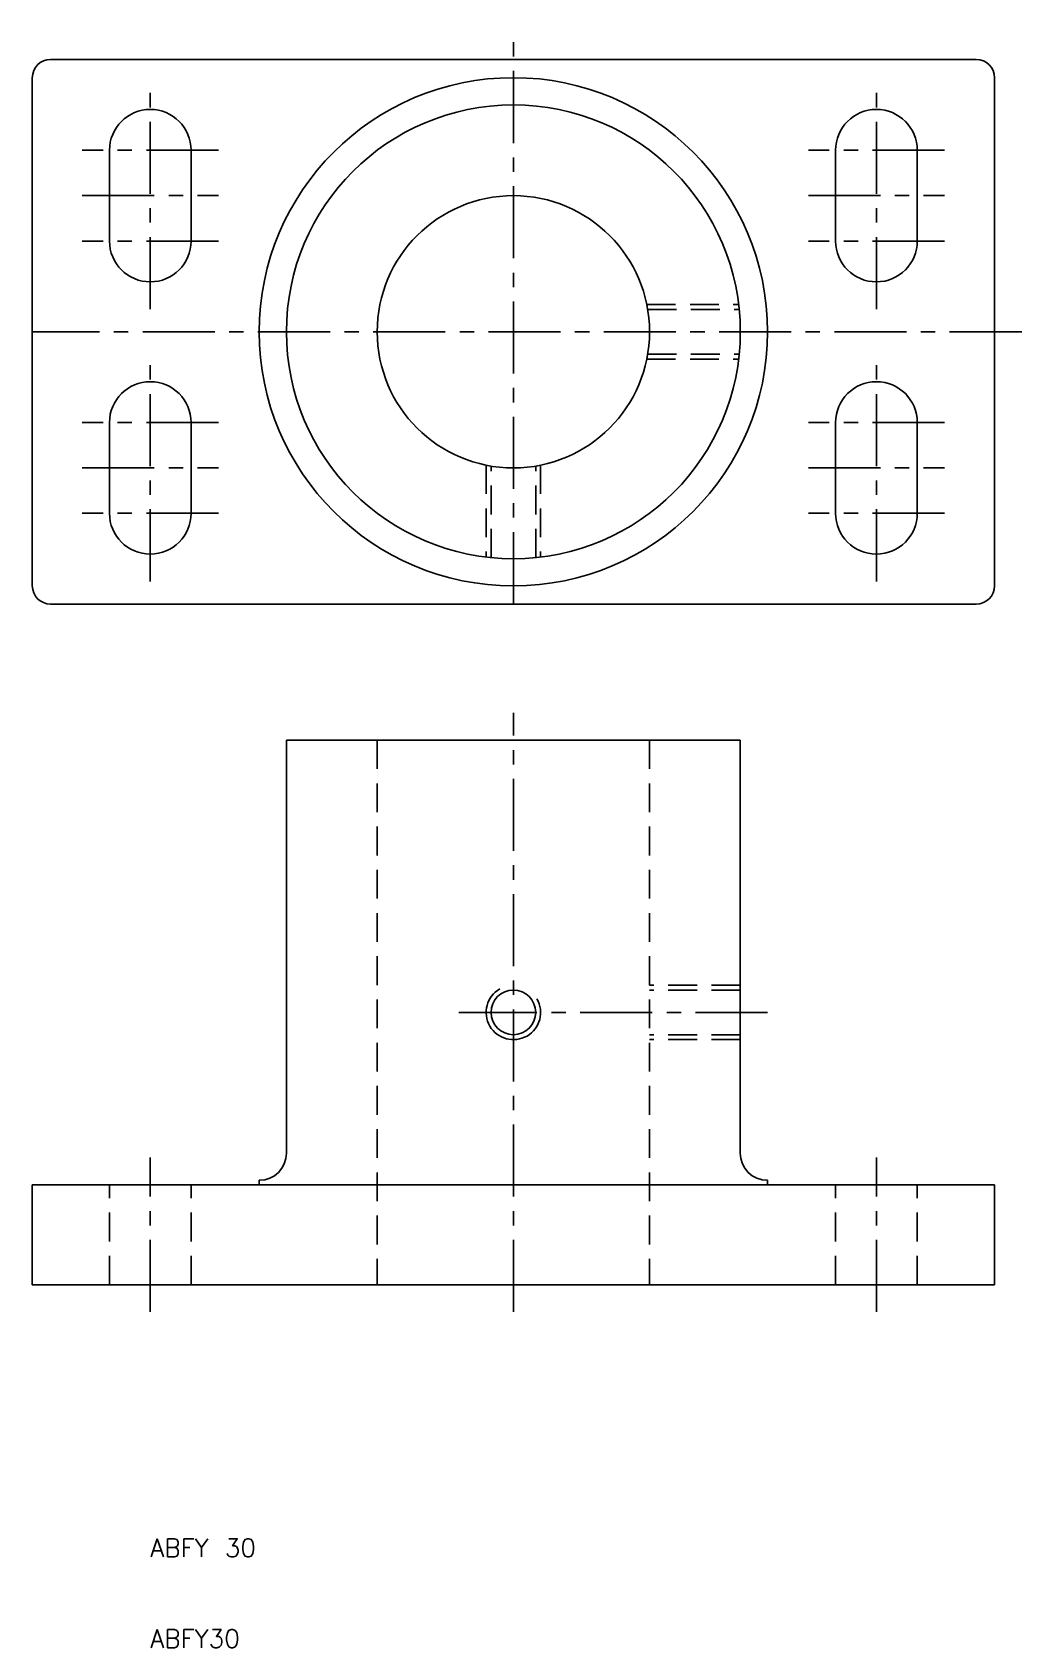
# Model space of a CAD drawing. Extents: x -3 to 106, y 10 to 188.
import ezdxf

# ---------------------------------------------------------------- set-up
doc = ezdxf.new("R2010")
doc.units = 0
doc.header["$LTSCALE"] = 0.25
doc.linetypes.add('CENTER', pattern=[50.8, 31.75, -6.35, 6.35, -6.35])
doc.linetypes.add('DASHED', pattern=[19.05, 12.7, -6.35])
doc.layers.get('0').update_dxf_attribs({"linetype": 'CONTINUOUS'})
doc.layers.add('CENTER', color=1, linetype='CENTER')
doc.styles.get("Standard").update_dxf_attribs({"font": 'txt.shx', "bigfont": 'extfont.shx'})

msp = doc.modelspace()

# ---------------------------------------------------------------- linework, layer by layer
for p, q in [((-1, 185), (101, 185)), ((-3, 127), (-3, 183)), ((103, 127), (103, 183)), ((5.5, 175), (5.5, 165)), ((14.5, 175), (14.5, 165)), ((85.5, 175), (85.5, 165)), ((94.5, 175), (94.5, 165)), ((5.5, 145), (5.5, 135)), ((14.5, 145), (14.5, 135)), ((85.5, 145), (85.5, 135)), ((94.5, 145), (94.5, 135)), ((-1, 125), (101, 125)), ((25, 64.5), (25, 110)), ((25, 110), (75, 110)), ((75, 64.5), (75, 110)), ((-3, 50), (-3, 61)), ((-3, 61), (25, 61)), ((22, 61.5), (22, 61)), ((25, 61), (50, 61)), ((75, 61), (50, 61)), ((103, 61), (75, 61)), ((78, 61.5), (78, 61)), ((103, 50), (103, 61)), ((50, 50), (-3, 50)), ((50, 50), (103, 50))]:
    msp.add_line(p, q)
at = {"color": 3, "linetype": 'DASHED'}
for p, q in [((64.696938, 158), (74.819347, 158)), ((64.797071, 157.459), (74.878772, 157.459)), ((64.696938, 152), (74.819347, 152)), ((64.797071, 152.541), (74.878772, 152.541)), ((47, 140.303062), (47, 130.180653)), ((47.541, 130.121228), (47.541, 140.202929)), ((52.459, 130.121228), (52.459, 140.202929)), ((53, 140.303062), (53, 130.180653)), ((35, 110), (35, 50)), ((65, 110), (65, 50)), ((75, 83), (65, 83)), ((75, 82.459), (65, 82.459)), ((75, 77.541), (65, 77.541)), ((75, 77), (65, 77)), ((5.5, 50), (5.5, 61)), ((14.5, 50), (14.5, 61)), ((85.5, 50), (85.5, 61)), ((94.5, 50), (94.5, 61))]:
    msp.add_line(p, q, dxfattribs=at)
for centre, radius in [((50, 155), 28), ((50, 155), 25), ((50, 155), 15), ((50, 80), 2.459)]:
    msp.add_circle(centre, radius)
for centre, radius, start, end in [((-1, 183), 2, 90, 180), ((101, 183), 2, 0, 90), ((10, 175), 4.5, 0, 180), ((90, 175), 4.5, 0, 180), ((10, 165), 4.5, 180, 0), ((90, 165), 4.5, 180, 0), ((10, 145), 4.5, 0, 180), ((90, 145), 4.5, 0, 180), ((10, 135), 4.5, 180, 0), ((90, 135), 4.5, 180, 0), ((-1, 127), 2, 180, 270), ((101, 127), 2, 270, 0), ((22, 64.5), 3, 270, 0), ((78, 64.5), 3, 180, 270)]:
    msp.add_arc(centre, radius, start, end)
at = {"color": 3}
msp.add_arc((50, 80), 3, 120, 30, dxfattribs=at)
at = {"layer": 'CENTER', "color": 1, "linetype": 'CENTER'}
for p, q in [((50, 125), (50, 188)), ((10, 157.5), (10, 182.5)), ((90, 157.5), (90, 182.5)), ((17.5, 175), (2.5, 175)), ((97.5, 175), (82.5, 175)), ((2.5, 170), (17.5, 170)), ((82.5, 170), (97.5, 170)), ((17.5, 165), (2.5, 165)), ((97.5, 165), (82.5, 165)), ((106, 155), (-3, 155)), ((10, 127.5), (10, 152.5)), ((90, 127.5), (90, 152.5)), ((17.5, 145), (2.5, 145)), ((97.5, 145), (82.5, 145)), ((2.5, 140), (17.5, 140)), ((82.5, 140), (97.5, 140)), ((17.5, 135), (2.5, 135)), ((97.5, 135), (82.5, 135)), ((50, 47), (50, 113)), ((44, 80), (50, 80)), ((78, 80), (50, 80)), ((10, 47), (10, 64)), ((90, 47), (90, 64))]:
    msp.add_line(p, q, dxfattribs=at)

# ---------------------------------------------------------------- texts
for s, p in [('ABFY 30', (10, 20)), ('ABFY30', (10, 10))]:
    msp.add_text(s, height=2).set_placement(p)

doc.saveas('drawing.dxf')
